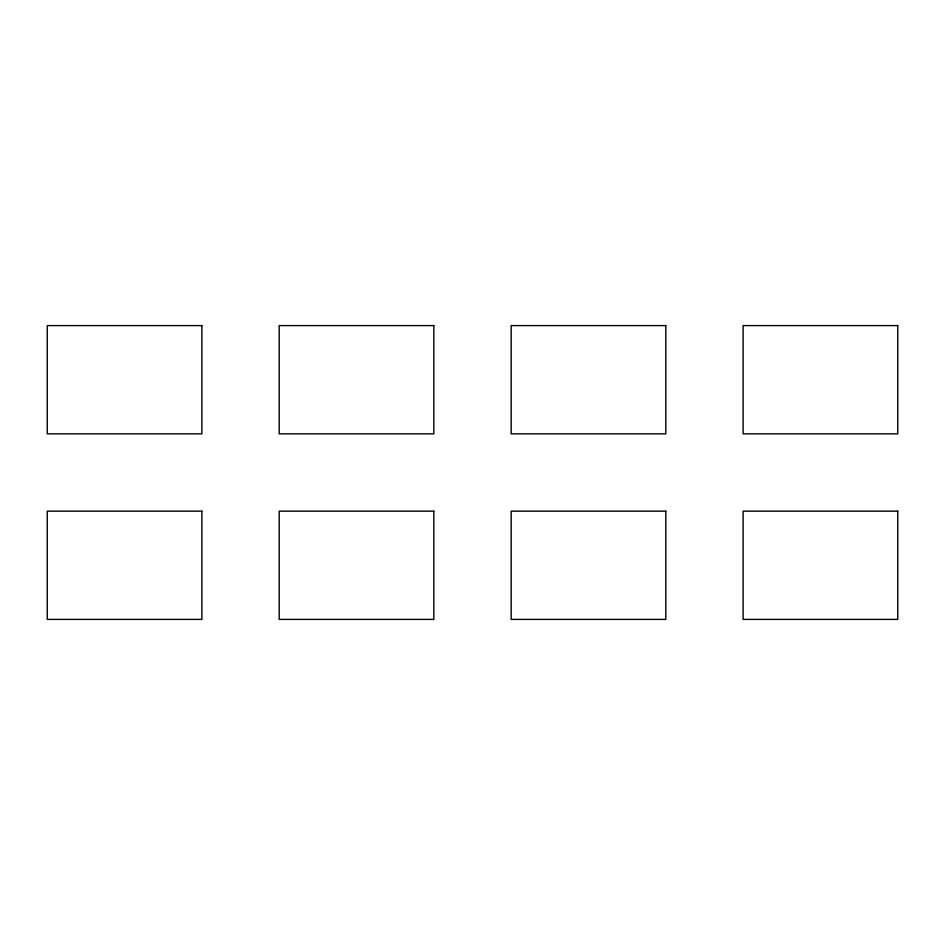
<?xml version="1.0" encoding="UTF-8"?>
<svg xmlns="http://www.w3.org/2000/svg" width="945" height="945" viewBox="0 0 945 945"><rect width="100%" height="100%" fill="white"/><g stroke="black" fill="none" stroke-linecap="round" stroke-linejoin="round"><path stroke-width="1.42" d="M201.887 325.6L47.25 325.6L47.25 433.838L201.887 433.838L201.887 325.6M433.838 325.6L279.2 325.6L279.2 433.838L433.838 433.838L433.838 325.6M665.8 325.6L511.162 325.6L511.162 433.838L665.8 433.838L665.8 325.6M897.75 325.6L743.113 325.6L743.113 433.838L897.75 433.838L897.75 325.6M201.887 511.162L47.25 511.162L47.25 619.4L201.887 619.4L201.887 511.162M433.838 511.162L279.2 511.162L279.2 619.4L433.838 619.4L433.838 511.162M665.8 511.162L511.162 511.162L511.162 619.4L665.8 619.4L665.8 511.162M897.75 511.162L743.113 511.162L743.113 619.4L897.75 619.4L897.75 511.162"/></g></svg>
